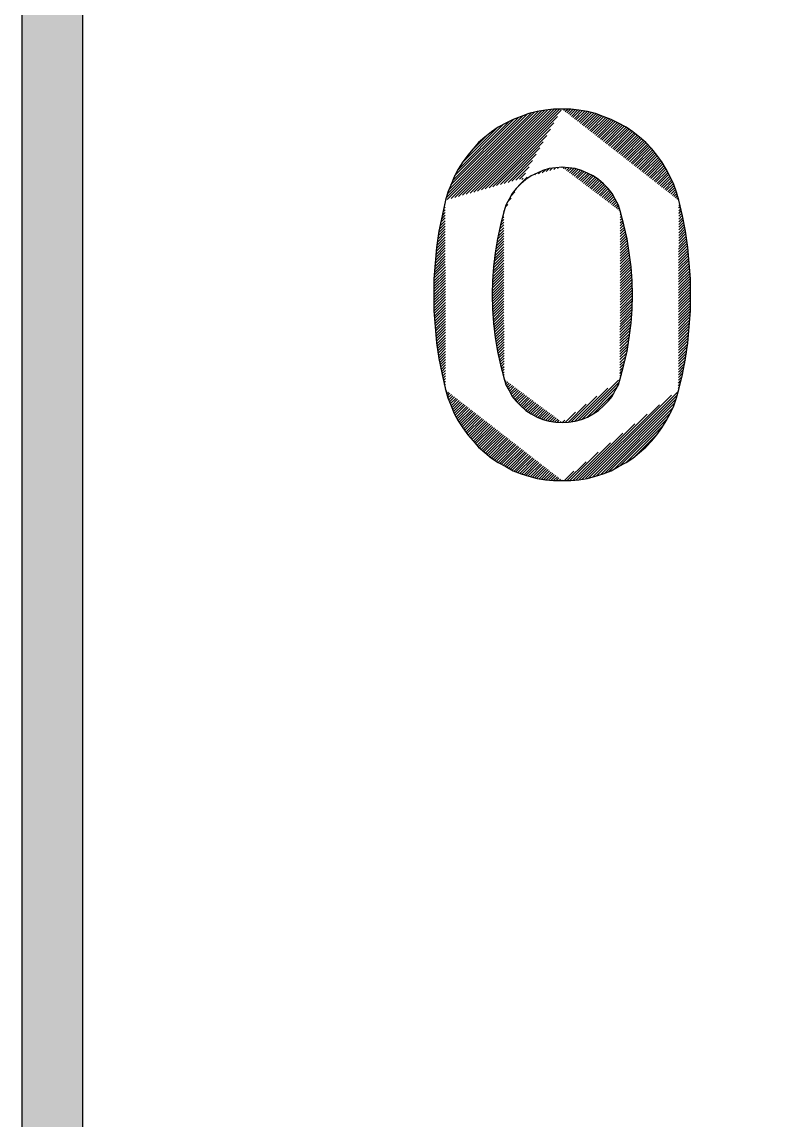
# Model space of a CAD drawing. Extents: x 216 to 276, y 156.6 to 231.6.
# Drawn here: x 215.98 to 228.23, y 175.99 to 194.07 of the extents above; entities that cross this region are included whole.
import ezdxf

# ---------------------------------------------------------------- set-up
doc = ezdxf.new("R2010")
doc.units = 0
doc.header["$MEASUREMENT"] = 0
doc.linetypes.add('CENTERX2', pattern=[101.6, 63.5, -12.7, 12.7, -12.7])
doc.layers.get('0').update_dxf_attribs({"linetype": 'CONTINUOUS'})
doc.layers.get('DEFPOINTS').update_dxf_attribs({"linetype": 'CONTINUOUS'})
doc.layers.add('L25', color=1, linetype='CONTINUOUS')
doc.layers.add('L35', color=3, linetype='CONTINUOUS')

msp = doc.modelspace()

# ---------------------------------------------------------------- hatches: boundary and pattern name
at = {"layer": 'L25', "linetype": 'CENTERX2'}
h = msp.add_hatch(color=256, dxfattribs=at)
edge = h.paths.add_edge_path(flags=16)
edge.add_line((220.981, 230.575), (270.981, 230.575))
edge.add_arc((270.981, 226.575), 4, 0, 90, ccw=False)
edge.add_line((274.981, 226.575), (274.981, 166.575))
edge.add_arc((270.981, 166.575), 4, -90, 0, ccw=False)
edge.add_line((270.981, 162.575), (220.981, 162.575))
edge.add_arc((220.981, 166.575), 4, 180, 270, ccw=False)
edge.add_line((216.981, 166.575), (216.981, 226.575))
edge.add_arc((220.981, 226.575), 4, 90, 180, ccw=False)
edge = h.paths.add_edge_path()
edge.add_line((220.981, 231.575), (270.981, 231.575))
edge.add_arc((270.981, 226.575), 5, 0, 90, ccw=False)
edge.add_line((275.981, 226.575), (275.981, 166.575))
edge.add_arc((270.981, 166.575), 5, -90, 0, ccw=False)
edge.add_line((270.981, 161.575), (220.981, 161.575))
edge.add_arc((220.981, 166.575), 5, 180, 270, ccw=False)
edge.add_line((215.981, 166.575), (215.981, 226.575))
edge.add_arc((220.981, 226.575), 5, 90, 180, ccw=False)
h = msp.add_hatch(dxfattribs=at)
h.set_pattern_fill('ANSI31', color=256, scale=0.01, style=0)
h.set_pattern_definition([(45, (0, 0), (-0.0224506403, 0.0224506403), [])])
h.paths.add_polyline_path([(223.948, 191.057), (223.919, 190.961), (223.86, 190.731), (223.808, 190.501), (223.771, 190.271), (223.741, 190.042), (223.726, 189.812), (223.719, 189.575), (223.726, 189.345), (223.741, 189.115), (223.771, 188.878), (223.808, 188.648), (223.86, 188.426), (223.919, 188.196), (223.948, 188.1), (224, 188.004), (224.052, 187.907), (224.119, 187.826), (224.193, 187.752), (224.275, 187.677), (224.364, 187.618), (224.46, 187.566), (224.556, 187.529), (224.66, 187.5), (224.771, 187.485), (224.875, 187.477), (224.979, 187.485), (225.09, 187.5), (225.194, 187.529), (225.29, 187.566), (225.386, 187.618), (225.475, 187.677), (225.557, 187.752), (225.631, 187.826), (225.698, 187.907), (225.749, 188.004), (225.801, 188.1), (225.831, 188.196), (225.89, 188.426), (225.942, 188.648), (225.979, 188.878), (226.009, 189.115), (226.024, 189.345), (226.031, 189.575), (226.024, 189.812), (226.009, 190.042), (225.979, 190.271), (225.942, 190.501), (225.89, 190.731), (225.831, 190.961), (225.801, 191.057), (225.749, 191.153), (225.698, 191.25), (225.631, 191.331), (225.557, 191.405), (225.475, 191.479), (225.386, 191.539), (225.29, 191.583), (225.194, 191.628), (225.09, 191.657), (224.979, 191.672), (224.875, 191.68), (224.771, 191.672), (224.66, 191.657), (224.556, 191.628), (224.46, 191.583), (224.364, 191.539), (224.275, 191.479), (224.193, 191.405), (224.119, 191.331), (224.052, 191.25), (224, 191.153)], flags=16)
h.paths.add_polyline_path([(222.992, 191.272), (222.955, 191.139), (222.896, 190.879), (222.844, 190.627), (222.807, 190.36), (222.785, 190.101), (222.763, 189.842), (222.763, 189.575), (222.763, 189.315), (222.785, 189.056), (222.807, 188.789), (222.844, 188.53), (222.896, 188.27), (222.955, 188.018), (222.992, 187.885), (223.044, 187.752), (223.096, 187.626), (223.163, 187.507), (223.237, 187.388), (223.319, 187.277), (223.407, 187.174), (223.496, 187.07), (223.6, 186.981), (223.711, 186.892), (223.823, 186.818), (223.948, 186.751), (224.067, 186.684), (224.2, 186.632), (224.326, 186.595), (224.46, 186.558), (224.601, 186.536), (224.734, 186.521), (224.875, 186.521), (225.016, 186.521), (225.149, 186.536), (225.29, 186.558), (225.423, 186.595), (225.549, 186.632), (225.683, 186.684), (225.801, 186.751), (225.927, 186.818), (226.038, 186.892), (226.15, 186.981), (226.253, 187.07), (226.35, 187.174), (226.431, 187.277), (226.513, 187.388), (226.587, 187.507), (226.654, 187.626), (226.713, 187.752), (226.757, 187.885), (226.794, 188.018), (226.854, 188.27), (226.906, 188.53), (226.943, 188.789), (226.965, 189.056), (226.987, 189.315), (226.987, 189.575), (226.987, 189.842), (226.965, 190.101), (226.943, 190.36), (226.906, 190.627), (226.854, 190.879), (226.794, 191.139), (226.757, 191.272), (226.713, 191.398), (226.654, 191.524), (226.587, 191.65), (226.513, 191.769), (226.431, 191.88), (226.35, 191.983), (226.253, 192.087), (226.15, 192.176), (226.038, 192.265), (225.927, 192.339), (225.801, 192.406), (225.683, 192.465), (225.549, 192.517), (225.423, 192.562), (225.29, 192.599), (225.149, 192.621), (225.016, 192.636), (224.875, 192.636), (224.734, 192.636), (224.601, 192.621), (224.46, 192.599), (224.326, 192.562), (224.2, 192.517), (224.067, 192.465), (223.948, 192.406), (223.823, 192.339), (223.711, 192.265), (223.6, 192.176), (223.496, 192.087), (223.407, 191.983), (223.319, 191.88), (223.237, 191.769), (223.163, 191.65), (223.096, 191.524), (223.044, 191.398)])
edge = h.paths.add_edge_path(flags=16)
edge.add_line((223.919, 190.961), (223.911, 190.961))
edge.add_line((223.919, 188.196), (223.911, 188.196))
edge.add_line((224.875, 187.477), (224.867, 187.477))
edge.add_line((225.831, 188.196), (225.824, 188.196))
edge.add_line((225.831, 190.961), (225.824, 190.961))
edge.add_line((224.875, 191.68), (224.867, 191.68))
edge.add_line((222.955, 191.139), (222.948, 191.139))
edge.add_line((222.955, 188.018), (222.948, 188.018))
edge.add_line((224.875, 186.521), (224.867, 186.521))
edge.add_line((226.794, 188.018), (226.787, 188.018))
edge.add_line((226.794, 191.139), (226.787, 191.139))
edge.add_line((224.875, 192.636), (224.867, 192.636))

# ---------------------------------------------------------------- linework, layer by layer
at = {"color": 3}
for p, q in [((224.326, 192.562), (224.2, 192.517)), ((224.46, 192.599), (224.326, 192.562)), ((224.601, 192.621), (224.46, 192.599)), ((224.734, 192.636), (224.601, 192.621)), ((224.875, 192.636), (224.734, 192.636)), ((224.875, 192.636), (224.867, 192.636)), ((225.016, 192.636), (224.875, 192.636)), ((225.149, 192.621), (225.016, 192.636)), ((225.29, 192.599), (225.149, 192.621)), ((225.423, 192.562), (225.29, 192.599)), ((225.549, 192.517), (225.423, 192.562)), ((223.823, 192.339), (223.711, 192.265)), ((223.948, 192.406), (223.823, 192.339)), ((224.067, 192.465), (223.948, 192.406)), ((224.2, 192.517), (224.067, 192.465)), ((225.683, 192.465), (225.549, 192.517)), ((225.801, 192.406), (225.683, 192.465)), ((225.927, 192.339), (225.801, 192.406)), ((226.038, 192.265), (225.927, 192.339)), ((223.6, 192.176), (223.496, 192.087)), ((223.711, 192.265), (223.6, 192.176)), ((226.15, 192.176), (226.038, 192.265)), ((226.253, 192.087), (226.15, 192.176)), ((223.407, 191.983), (223.319, 191.88)), ((223.496, 192.087), (223.407, 191.983)), ((226.35, 191.983), (226.253, 192.087)), ((226.431, 191.88), (226.35, 191.983)), ((223.319, 191.88), (223.237, 191.769)), ((226.513, 191.769), (226.431, 191.88)), ((223.163, 191.65), (223.096, 191.524)), ((223.237, 191.769), (223.163, 191.65)), ((224.556, 191.628), (224.46, 191.583)), ((224.66, 191.657), (224.556, 191.628)), ((224.771, 191.672), (224.66, 191.657)), ((224.875, 191.68), (224.771, 191.672)), ((224.875, 191.68), (224.867, 191.68)), ((224.979, 191.672), (224.875, 191.68)), ((225.09, 191.657), (224.979, 191.672)), ((225.194, 191.628), (225.09, 191.657)), ((225.29, 191.583), (225.194, 191.628)), ((226.587, 191.65), (226.513, 191.769)), ((226.654, 191.524), (226.587, 191.65)), ((223.096, 191.524), (223.044, 191.398)), ((224.275, 191.479), (224.193, 191.405)), ((224.364, 191.539), (224.275, 191.479)), ((224.46, 191.583), (224.364, 191.539)), ((225.386, 191.539), (225.29, 191.583)), ((225.475, 191.479), (225.386, 191.539)), ((225.557, 191.405), (225.475, 191.479)), ((226.713, 191.398), (226.654, 191.524)), ((222.992, 191.272), (222.955, 191.139)), ((223.044, 191.398), (222.992, 191.272)), ((224.119, 191.331), (224.052, 191.25)), ((224.193, 191.405), (224.119, 191.331)), ((225.631, 191.331), (225.557, 191.405)), ((225.698, 191.25), (225.631, 191.331)), ((226.757, 191.272), (226.713, 191.398)), ((226.794, 191.139), (226.757, 191.272)), ((222.955, 191.139), (222.896, 190.879)), ((222.955, 191.139), (222.948, 191.139)), ((224, 191.153), (223.948, 191.057)), ((224.052, 191.25), (224, 191.153)), ((225.749, 191.153), (225.698, 191.25)), ((225.801, 191.057), (225.749, 191.153)), ((226.794, 191.139), (226.787, 191.139)), ((226.854, 190.879), (226.794, 191.139)), ((223.919, 190.961), (223.86, 190.731)), ((223.919, 190.961), (223.911, 190.961)), ((223.948, 191.057), (223.919, 190.961)), ((225.831, 190.961), (225.801, 191.057)), ((225.831, 190.961), (225.824, 190.961)), ((225.89, 190.731), (225.831, 190.961)), ((222.896, 190.879), (222.844, 190.627)), ((223.86, 190.731), (223.808, 190.501)), ((225.942, 190.501), (225.89, 190.731)), ((226.906, 190.627), (226.854, 190.879)), ((222.844, 190.627), (222.807, 190.36)), ((226.943, 190.36), (226.906, 190.627)), ((222.807, 190.36), (222.785, 190.101)), ((223.808, 190.501), (223.771, 190.271)), ((225.979, 190.271), (225.942, 190.501)), ((226.965, 190.101), (226.943, 190.36)), ((223.771, 190.271), (223.741, 190.042)), ((226.009, 190.042), (225.979, 190.271)), ((222.785, 190.101), (222.763, 189.842)), ((223.741, 190.042), (223.726, 189.812)), ((226.024, 189.812), (226.009, 190.042)), ((226.987, 189.842), (226.965, 190.101)), ((222.763, 189.842), (222.763, 189.575)), ((223.726, 189.812), (223.719, 189.575)), ((226.031, 189.575), (226.024, 189.812)), ((226.987, 189.575), (226.987, 189.842)), ((222.763, 189.575), (222.763, 189.315)), ((223.719, 189.575), (223.726, 189.345)), ((226.024, 189.345), (226.031, 189.575)), ((226.987, 189.315), (226.987, 189.575)), ((222.763, 189.315), (222.785, 189.056)), ((223.726, 189.345), (223.741, 189.115)), ((226.009, 189.115), (226.024, 189.345)), ((226.965, 189.056), (226.987, 189.315)), ((223.741, 189.115), (223.771, 188.878)), ((225.979, 188.878), (226.009, 189.115)), ((222.785, 189.056), (222.807, 188.789)), ((226.943, 188.789), (226.965, 189.056)), ((222.807, 188.789), (222.844, 188.53)), ((223.771, 188.878), (223.808, 188.648)), ((225.942, 188.648), (225.979, 188.878)), ((226.906, 188.53), (226.943, 188.789)), ((223.808, 188.648), (223.86, 188.426)), ((225.89, 188.426), (225.942, 188.648)), ((222.844, 188.53), (222.896, 188.27)), ((223.86, 188.426), (223.919, 188.196)), ((225.831, 188.196), (225.89, 188.426)), ((226.854, 188.27), (226.906, 188.53)), ((222.896, 188.27), (222.955, 188.018)), ((223.919, 188.196), (223.911, 188.196)), ((223.919, 188.196), (223.948, 188.1)), ((225.801, 188.1), (225.831, 188.196)), ((225.831, 188.196), (225.824, 188.196)), ((226.794, 188.018), (226.854, 188.27)), ((222.955, 188.018), (222.948, 188.018)), ((222.955, 188.018), (222.992, 187.885)), ((223.948, 188.1), (224, 188.004)), ((224, 188.004), (224.052, 187.907)), ((225.698, 187.907), (225.749, 188.004)), ((225.749, 188.004), (225.801, 188.1)), ((226.757, 187.885), (226.794, 188.018)), ((226.794, 188.018), (226.787, 188.018)), ((222.992, 187.885), (223.044, 187.752)), ((224.052, 187.907), (224.119, 187.826)), ((224.119, 187.826), (224.193, 187.752)), ((225.557, 187.752), (225.631, 187.826)), ((225.631, 187.826), (225.698, 187.907)), ((226.713, 187.752), (226.757, 187.885)), ((223.044, 187.752), (223.096, 187.626)), ((224.193, 187.752), (224.275, 187.677)), ((224.275, 187.677), (224.364, 187.618)), ((225.386, 187.618), (225.475, 187.677)), ((225.475, 187.677), (225.557, 187.752)), ((226.654, 187.626), (226.713, 187.752)), ((223.096, 187.626), (223.163, 187.507)), ((223.163, 187.507), (223.237, 187.388)), ((224.364, 187.618), (224.46, 187.566)), ((224.46, 187.566), (224.556, 187.529)), ((224.556, 187.529), (224.66, 187.5)), ((224.66, 187.5), (224.771, 187.485)), ((224.771, 187.485), (224.875, 187.477)), ((224.875, 187.477), (224.867, 187.477)), ((224.875, 187.477), (224.979, 187.485)), ((224.979, 187.485), (225.09, 187.5)), ((225.09, 187.5), (225.194, 187.529)), ((225.194, 187.529), (225.29, 187.566)), ((225.29, 187.566), (225.386, 187.618)), ((226.513, 187.388), (226.587, 187.507)), ((226.587, 187.507), (226.654, 187.626)), ((223.237, 187.388), (223.319, 187.277)), ((223.319, 187.277), (223.407, 187.174)), ((226.35, 187.174), (226.431, 187.277)), ((226.431, 187.277), (226.513, 187.388)), ((223.407, 187.174), (223.496, 187.07)), ((226.253, 187.07), (226.35, 187.174)), ((223.496, 187.07), (223.6, 186.981)), ((223.6, 186.981), (223.711, 186.892)), ((226.038, 186.892), (226.15, 186.981)), ((226.15, 186.981), (226.253, 187.07)), ((223.711, 186.892), (223.823, 186.818)), ((223.823, 186.818), (223.948, 186.751)), ((223.948, 186.751), (224.067, 186.684)), ((225.683, 186.684), (225.801, 186.751)), ((225.801, 186.751), (225.927, 186.818)), ((225.927, 186.818), (226.038, 186.892)), ((224.067, 186.684), (224.2, 186.632)), ((224.2, 186.632), (224.326, 186.595)), ((224.326, 186.595), (224.46, 186.558)), ((224.46, 186.558), (224.601, 186.536)), ((225.149, 186.536), (225.29, 186.558)), ((225.29, 186.558), (225.423, 186.595)), ((225.423, 186.595), (225.549, 186.632)), ((225.549, 186.632), (225.683, 186.684)), ((224.601, 186.536), (224.734, 186.521)), ((224.734, 186.521), (224.875, 186.521)), ((224.875, 186.521), (224.867, 186.521)), ((224.875, 186.521), (225.016, 186.521)), ((225.016, 186.521), (225.149, 186.536))]:
    msp.add_line(p, q, dxfattribs=at)
at = {"layer": 'DEFPOINTS', "color": 0, "linetype": 'BYBLOCK'}
for p in [(215.981, 182.575), (215.981, 179.575)]:
    msp.add_point(p, dxfattribs=at)
at = {"layer": 'L35'}
for points in [[(220.981, 231.575), (270.981, 231.575, -0.414214), (275.981, 226.575), (275.981, 166.575, -0.414214), (270.981, 161.575), (220.981, 161.575, -0.414214), (215.981, 166.575), (215.981, 226.575, -0.414214)], [(220.981, 230.575), (270.981, 230.575, -0.414214), (274.981, 226.575), (274.981, 166.575, -0.414214), (270.981, 162.575), (220.981, 162.575, -0.414214), (216.981, 166.575), (216.981, 226.575, -0.414214)]]:
    msp.add_lwpolyline(points, format="xyb", close=True, dxfattribs=at)

doc.saveas('drawing.dxf')
